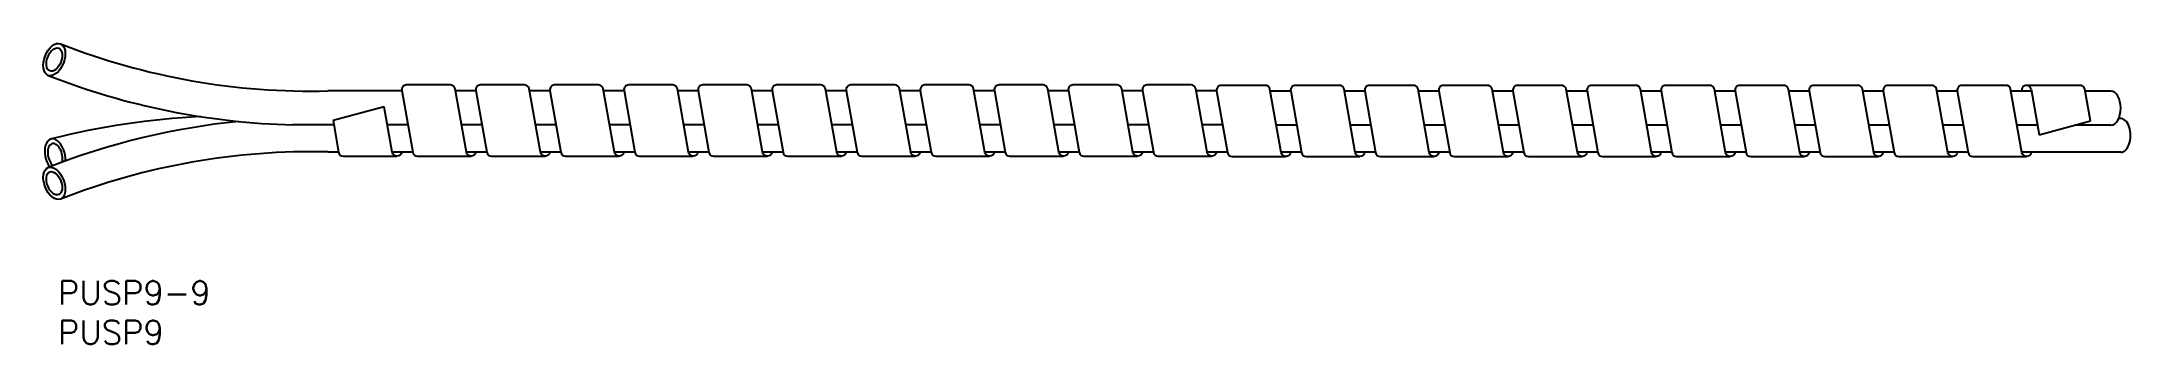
# Model space of a CAD drawing. Extents: x 14 to 278, y 74 to 112.
import ezdxf
from ezdxf.enums import TextEntityAlignment as Align

# ---------------------------------------------------------------- set-up
doc = ezdxf.new("R2010")
doc.units = 0
doc.layers.get('0').update_dxf_attribs({"linetype": 'CONTINUOUS'})
doc.styles.get("Standard").update_dxf_attribs({"font": 'txt.shx', "bigfont": 'extfont.shx'})

msp = doc.modelspace()

# ---------------------------------------------------------------- linework, layer by layer
at = {"color": 7, "linetype": 'CONTINUOUS'}
for p, q in [((49.72, 106.11, -0.17), (49.71, 106.11, -0.17)), ((59.08, 106.11, -0.17), (49.72, 106.11, -0.17)), ((68.44, 106.11), (65.86, 106.11)), ((77.8, 106.11), (75.22, 106.11)), ((87.16, 106.11), (84.58, 106.11)), ((96.52, 106.11), (93.94, 106.11)), ((105.88, 106.11), (103.3, 106.11)), ((115.24, 106.11), (112.66, 106.11)), ((124.59, 106.11), (122.02, 106.11)), ((133.95, 106.11), (131.37, 106.11)), ((143.31, 106.11), (140.73, 106.11)), ((152.67, 106.11), (150.09, 106.11)), ((162.03, 106.11), (159.45, 106.11)), ((171.4, 106.07), (168.82, 106.07)), ((180.76, 106.07), (178.18, 106.07)), ((190.12, 106.07), (187.54, 106.07)), ((199.47, 106.07), (196.9, 106.07)), ((208.83, 106.07), (206.25, 106.07)), ((218.19, 106.07), (215.61, 106.07)), ((227.55, 106.07), (224.97, 106.07)), ((236.91, 106.07), (234.33, 106.07)), ((246.27, 106.07), (243.69, 106.07)), ((255.63, 106.07), (253.05, 106.07)), ((264.99, 106.07), (262.41, 106.07)), ((271.13, 106.81), (264.35, 106.81)), ((264.94, 106.33), (265.96, 100.57)), ((272.43, 102.31), (271.72, 106.32)), ((275.03, 106.07), (271.77, 106.07)), ((56.86, 104.1, -0.17), (50.38, 102.36, -0.17)), ((50.48, 101.82, -0.08), (45.31, 101.82, -0.17)), ((59.84, 101.82, 0.08), (57.26, 101.82, 0.04)), ((69.2, 101.82, 0.42), (66.62, 101.82, 0.37)), ((78.55, 101.82, 0.58), (75.98, 101.82, 0.54)), ((87.91, 101.82, 0.75), (85.33, 101.82, 0.7)), ((97.27, 101.82, 0.91), (94.69, 101.82, 0.86)), ((106.63, 101.82, 1.07), (104.05, 101.82, 1.03)), ((115.99, 101.82, 1.24), (113.41, 101.82, 1.19)), ((125.35, 101.82, 1.4), (122.77, 101.82, 1.36)), ((134.71, 101.82, 0.42), (132.13, 101.82, 0.37)), ((144.07, 101.82, 0.58), (141.49, 101.82, 0.54)), ((153.43, 101.82, 0.75), (150.85, 101.82, 0.7)), ((162.79, 101.82, 0.91), (160.21, 101.82, 0.86)), ((172.15, 101.78, 1.07), (169.57, 101.78, 1.03)), ((181.51, 101.78, 1.24), (178.93, 101.78, 1.19)), ((190.87, 101.78, 1.4), (188.29, 101.78, 1.36)), ((200.23, 101.78, 0.42), (197.65, 101.78, 0.37)), ((209.59, 101.78, 0.58), (207.01, 101.78, 0.54)), ((218.95, 101.78, 0.75), (216.37, 101.78, 0.7)), ((228.31, 101.78, 0.91), (225.73, 101.78, 0.86)), ((237.67, 101.78, 1.07), (235.09, 101.78, 1.03)), ((247.03, 101.78, 1.24), (244.45, 101.78, 1.19)), ((256.38, 101.78, 1.4), (253.81, 101.78, 1.36)), ((265.74, 101.78, 1.56), (263.16, 101.78, 1.52)), ((265.96, 100.57), (272.43, 102.31)), ((275.03, 101.78, 1.73), (270.47, 101.78, 1.65)), ((51.08, 98.39, -0.15), (49.71, 98.39, -0.17)), ((60.44, 98.39, 0.03), (57.86, 98.39, -0.02)), ((69.8, 98.39, 0.37), (67.22, 98.39, 0.32)), ((79.16, 98.39, 0.54), (76.58, 98.39, 0.49)), ((88.52, 98.39, 0.71), (85.94, 98.39, 0.66)), ((97.88, 98.39, 0.88), (95.3, 98.39, 0.83)), ((107.24, 98.39, 1.05), (104.66, 98.39, 1.01)), ((116.6, 98.39, 1.23), (114.02, 98.39, 1.18)), ((125.95, 98.39, 1.4), (123.38, 98.39, 1.35)), ((135.31, 98.39, 0.37), (132.73, 98.39, 0.32)), ((144.67, 98.39, 0.54), (142.09, 98.39, 0.49)), ((154.03, 98.39, 0.71), (151.45, 98.39, 0.66)), ((163.39, 98.39, 0.88), (160.81, 98.39, 0.83)), ((172.76, 98.35, 1.05), (170.18, 98.35, 1.01)), ((182.12, 98.35, 1.23), (179.54, 98.35, 1.18)), ((191.48, 98.35, 1.4), (188.9, 98.35, 1.35)), ((200.83, 98.35, 0.37), (198.26, 98.35, 0.32)), ((210.19, 98.35, 0.54), (207.61, 98.35, 0.49)), ((219.55, 98.35, 0.71), (216.97, 98.35, 0.66)), ((228.91, 98.35, 0.88), (226.33, 98.35, 0.83)), ((238.27, 98.35, 1.05), (235.69, 98.35, 1.01)), ((247.63, 98.35, 1.23), (245.05, 98.35, 1.18)), ((256.99, 98.35, 1.4), (254.41, 98.35, 1.35)), ((276.27, 98.35, 1.75), (263.77, 98.35, 1.52))]:
    msp.add_line(p, q, dxfattribs=at)
for points in [[(68.42, 98.39, -0.38453), (67.82, 97.86, -0.36397), (67.23, 98.35), (65.82, 106.36, 0.36397), (65.23, 106.86), (59.66, 106.86, 0.466308), (59.07, 106.15), (60.45, 98.35, 0.36397), (61.04, 97.86), (67.82, 97.86)], [(77.78, 98.39, -0.38453), (77.18, 97.86, -0.36397), (76.59, 98.35), (75.18, 106.36, 0.36397), (74.58, 106.86), (69.02, 106.86, 0.466308), (68.43, 106.15), (69.81, 98.35, 0.36397), (70.4, 97.86), (77.18, 97.86)], [(87.13, 98.39, -0.38453), (86.54, 97.86, -0.36397), (85.95, 98.35), (84.53, 106.36, 0.36397), (83.94, 106.86), (78.38, 106.86, 0.466308), (77.79, 106.15), (79.17, 98.35, 0.36397), (79.76, 97.86), (86.54, 97.86)], [(96.49, 98.39, -0.38453), (95.9, 97.86, -0.36397), (95.31, 98.35), (93.89, 106.36, 0.36397), (93.3, 106.86), (87.74, 106.86, 0.466308), (87.15, 106.15), (88.53, 98.35, 0.36397), (89.12, 97.86), (95.9, 97.86)], [(105.85, 98.39, -0.38453), (105.26, 97.86, -0.36397), (104.66, 98.35), (103.25, 106.36, 0.36397), (102.66, 106.86), (97.1, 106.86, 0.466308), (96.51, 106.15), (97.88, 98.35, 0.36397), (98.48, 97.86), (105.26, 97.86)], [(115.21, 98.39, -0.38453), (114.61, 97.86, -0.36397), (114.02, 98.35), (112.61, 106.36, 0.36397), (112.02, 106.86), (106.46, 106.86, 0.466308), (105.87, 106.15), (107.24, 98.35, 0.36397), (107.83, 97.86), (114.61, 97.86)], [(124.57, 98.39, -0.38453), (123.97, 97.86, -0.36397), (123.38, 98.35), (121.97, 106.36, 0.36397), (121.38, 106.86), (115.82, 106.86, 0.466308), (115.23, 106.15), (116.6, 98.35, 0.36397), (117.19, 97.86), (123.97, 97.86)], [(133.93, 98.39, -0.38453), (133.33, 97.86, -0.36397), (132.74, 98.35), (131.33, 106.36, 0.36397), (130.74, 106.86), (125.18, 106.86, 0.466308), (124.59, 106.15), (125.96, 98.35, 0.36397), (126.55, 97.86), (133.33, 97.86)], [(143.29, 98.39, -0.38453), (142.69, 97.86, -0.36397), (142.1, 98.35), (140.69, 106.36, 0.36397), (140.1, 106.86), (134.54, 106.86, 0.466308), (133.95, 106.15), (135.32, 98.35, 0.36397), (135.91, 97.86), (142.69, 97.86)], [(152.65, 98.39, -0.38453), (152.05, 97.86, -0.36397), (151.46, 98.35), (150.05, 106.36, 0.36397), (149.46, 106.86), (143.9, 106.86, 0.466308), (143.3, 106.15), (144.68, 98.35, 0.36397), (145.27, 97.86), (152.05, 97.86)], [(162.01, 98.39, -0.38453), (161.41, 97.86, -0.36397), (160.82, 98.35), (159.41, 106.36, 0.36397), (158.82, 106.86), (153.25, 106.86, 0.466308), (152.66, 106.15), (154.04, 98.35, 0.36397), (154.63, 97.86), (161.41, 97.86)], [(171.37, 98.35, -0.38453), (170.78, 97.81, -0.36397), (170.19, 98.31), (168.77, 106.32, 0.36397), (168.18, 106.81), (162.62, 106.81, 0.466308), (162.03, 106.11), (163.41, 98.31, 0.36397), (164, 97.81), (170.78, 97.81)], [(180.73, 98.35, -0.38453), (180.14, 97.81, -0.36397), (179.55, 98.31), (178.13, 106.32, 0.36397), (177.54, 106.81), (171.98, 106.81, 0.466308), (171.39, 106.11), (172.77, 98.31, 0.36397), (173.36, 97.81), (180.14, 97.81)], [(190.09, 98.35, -0.38453), (189.5, 97.81, -0.36397), (188.9, 98.31), (187.49, 106.32, 0.36397), (186.9, 106.81), (181.34, 106.81, 0.466308), (180.75, 106.11), (182.12, 98.31, 0.36397), (182.72, 97.81), (189.5, 97.81)], [(199.45, 98.35, -0.38453), (198.85, 97.81, -0.36397), (198.26, 98.31), (196.85, 106.32, 0.36397), (196.26, 106.81), (190.7, 106.81, 0.466308), (190.11, 106.11), (191.48, 98.31, 0.36397), (192.07, 97.81), (198.85, 97.81)], [(208.81, 98.35, -0.38453), (208.21, 97.81, -0.36397), (207.62, 98.31), (206.21, 106.32, 0.36397), (205.62, 106.81), (200.06, 106.81, 0.466308), (199.47, 106.11), (200.84, 98.31, 0.36397), (201.43, 97.81), (208.21, 97.81)], [(218.17, 98.35, -0.38453), (217.57, 97.81, -0.36397), (216.98, 98.31), (215.57, 106.32, 0.36397), (214.98, 106.81), (209.42, 106.81, 0.466308), (208.83, 106.11), (210.2, 98.31, 0.36397), (210.79, 97.81), (217.57, 97.81)], [(227.53, 98.35, -0.38453), (226.93, 97.81, -0.36397), (226.34, 98.31), (224.93, 106.32, 0.36397), (224.34, 106.81), (218.78, 106.81, 0.466308), (218.19, 106.11), (219.56, 98.31, 0.36397), (220.15, 97.81), (226.93, 97.81)], [(236.89, 98.35, -0.38453), (236.29, 97.81, -0.36397), (235.7, 98.31), (234.29, 106.32, 0.36397), (233.7, 106.81), (228.14, 106.81, 0.466308), (227.54, 106.11), (228.92, 98.31, 0.36397), (229.51, 97.81), (236.29, 97.81)], [(246.25, 98.35, -0.38453), (245.65, 97.81, -0.36397), (245.06, 98.31), (243.65, 106.32, 0.36397), (243.06, 106.81), (237.49, 106.81, 0.466308), (236.9, 106.11), (238.28, 98.31, 0.36397), (238.87, 97.81), (245.65, 97.81)], [(255.61, 98.35, -0.38453), (255.01, 97.81, -0.36397), (254.42, 98.31), (253.01, 106.32, 0.36397), (252.41, 106.81), (246.85, 106.81, 0.466308), (246.26, 106.11), (247.64, 98.31, 0.36397), (248.23, 97.81), (255.01, 97.81)], [(264.96, 98.35, -0.38453), (264.37, 97.81, -0.36397), (263.78, 98.31), (262.36, 106.32, 0.36397), (261.77, 106.81), (256.21, 106.81, 0.466308), (255.62, 106.11), (257, 98.31, 0.36397), (257.59, 97.81), (264.37, 97.81)], [(59.06, 98.39, -0.38453), (58.46, 97.86, -0.36397), (57.87, 98.35), (56.86, 104.1)], [(50.38, 102.36), (51.09, 98.35, 0.36397), (51.68, 97.86), (58.46, 97.86)]]:
    msp.add_lwpolyline(points, format="xyb", dxfattribs=at)
at = {"color": 7, "linetype": 'CONTINUOUS', "extrusion": (-0.760094, 0.298202, 0.57735)}
for radius in [2.14, 1.54]:
    msp.add_circle((-108, -15.2, 21.2), radius, dxfattribs=at)
at = {"color": 7, "linetype": 'CONTINUOUS', "extrusion": (-0.760094, -0.298202, 0.57735)}
for radius in [2.14, 1.54]:
    msp.add_circle((-82.38, 27.92, -39.79), radius, dxfattribs=at)
at = {"color": 7, "linetype": 'CONTINUOUS'}
for centre, radius, start, end in [((47.57, 192.65, -0.17), 86.57, 248.5788, 271.4212), ((47.57, 192.65, -0.17), 90.86, 248.5788, 268.5788), ((264.35, 106.21), 0.6, 90, 190), ((264.35, 106.21), 0.6, 10, 90), ((271.13, 106.21), 0.6, 10, 90), ((47.57, 11.85, -0.17), 90.86, 95.7461, 111.4212), ((38.49, 6.13, -0.17), 96.86, 92.8631, 104.1865), ((47.57, 11.85, -0.17), 86.57, 88.5788, 111.4212)]:
    msp.add_arc(centre, radius, start, end, dxfattribs=at)
at = {"color": 7, "linetype": 'CONTINUOUS', "extrusion": (-0.816497, 0, 0.57735)}
for centre, end in [((-103.92, 158.79, -224.56), 180), ((-100.49, 160.93, -224.56), 192.6357)]:
    msp.add_arc(centre, 2.14, 0, end, dxfattribs=at)
at = {"color": 7, "linetype": 'CONTINUOUS', "extrusion": (-0.79227, -0.197419, 0.57735)}
for radius, start, end in [(2.14, 62.4065, 305.2649), (1.54, 47.651, 320.0202)]:
    msp.add_arc((-91.36, 22.09, -31.53), radius, start, end, dxfattribs=at)

# ---------------------------------------------------------------- texts
at = {"color": 7, "linetype": 'CONTINUOUS'}
for s, p in [('PUSP9-9', (15.63, 80.61)), ('PUSP9', (15.63, 75.61))]:
    msp.add_text(s, height=3, dxfattribs=at).set_placement(p, align=Align.MIDDLE_LEFT)

doc.saveas('drawing.dxf')
